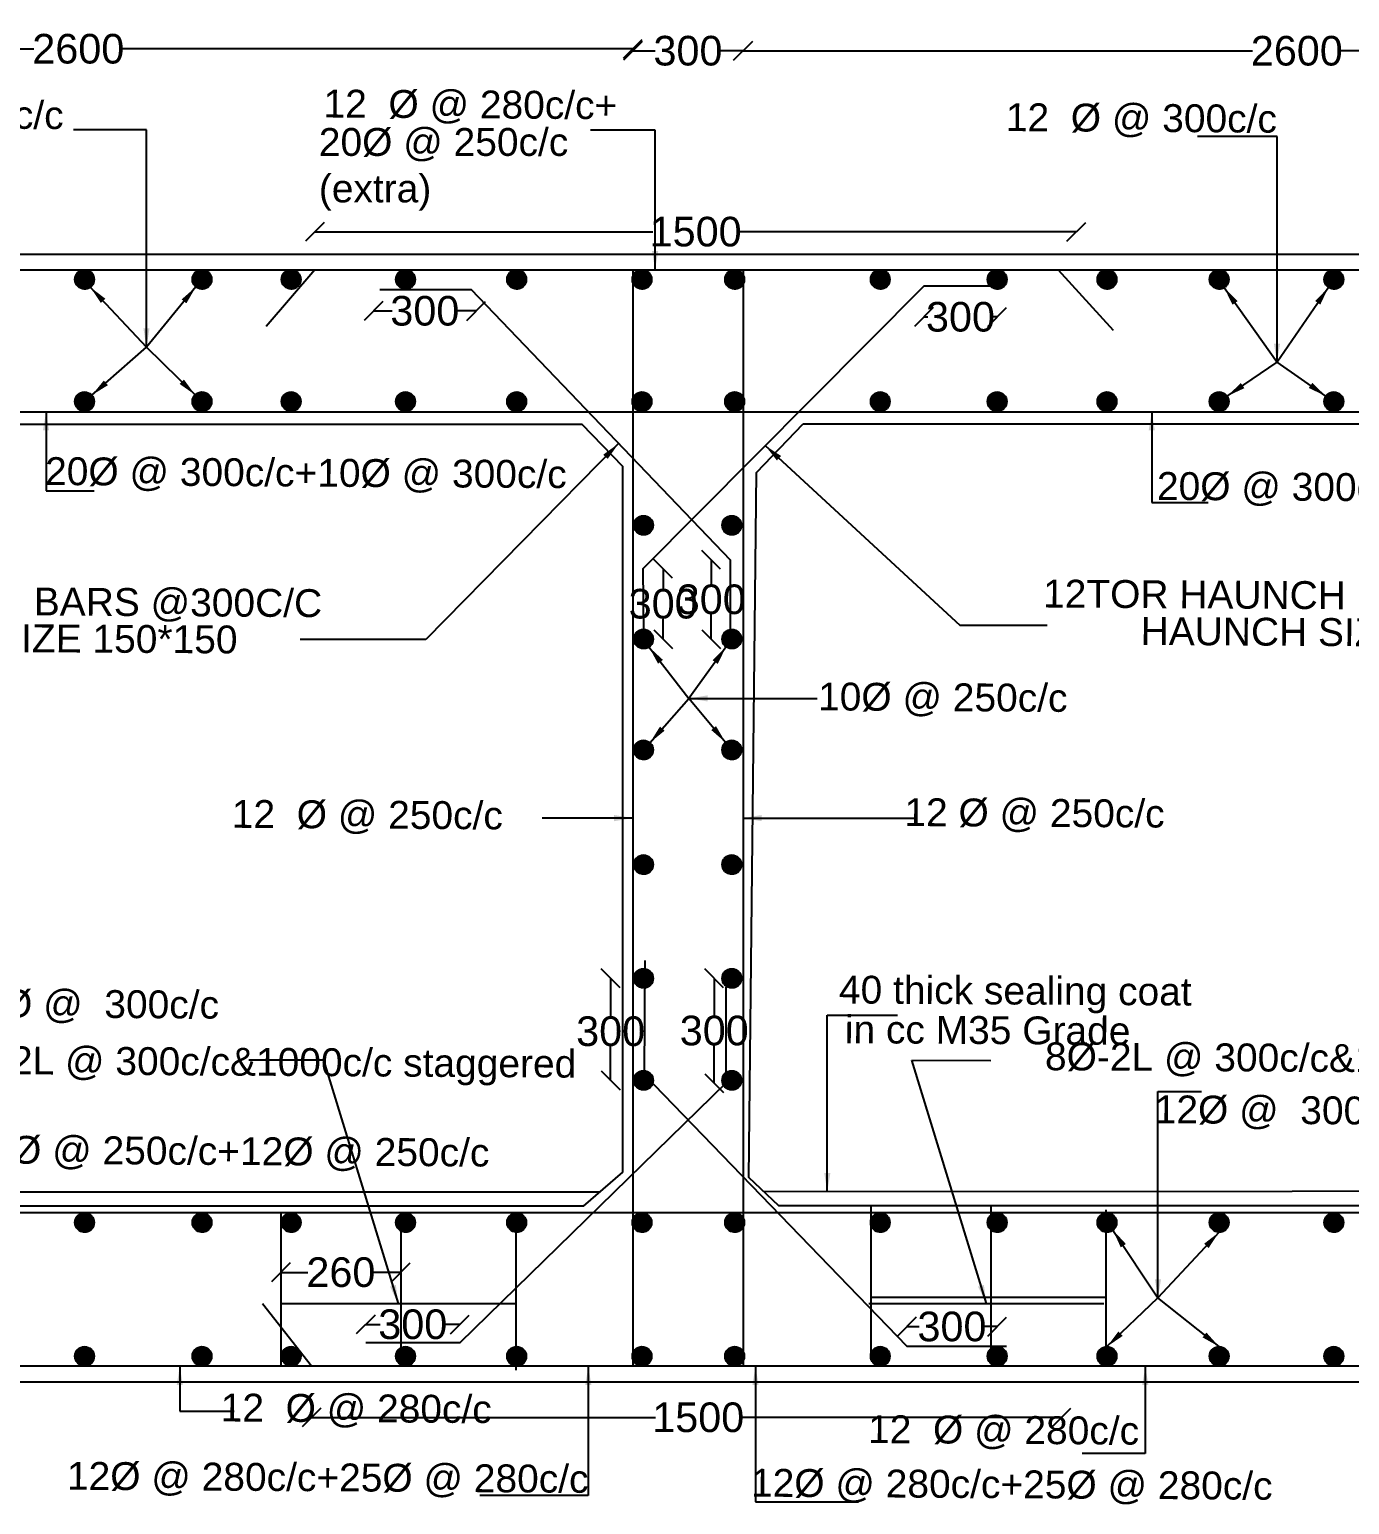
# Model space of a CAD drawing. Header units: millimetres. Extents: x 5124 to 6568637, y 2311 to 91879094.
# Drawn here: x 3765468 to 3772156, y 45938991 to 45946462 of the extents above; entities that cross this region are included whole.
import ezdxf

# ---------------------------------------------------------------- set-up
doc = ezdxf.new("R2010")
doc.units = ezdxf.units.MM
doc.header["$MEASUREMENT"] = 0
doc.layers.add('DIMENSION', color=7, linetype='Continuous')
doc.layers.add('DRAWING', color=7, linetype='Continuous')
doc.styles.get("Standard").update_dxf_attribs({"font": 'arial.ttf', "height": 150})
doc.dimstyles.get("Standard").update_dxf_attribs({"dimtxt": 200, "dimasz": 110, "dimexe": 0.18, "dimexo": 0.0625, "dimgap": 0.09, "dimtad": 0, "dimtih": 1, "dimtoh": 1, "dimdec": 0, "dimzin": 0, "dimdsep": 46, "dimtxsty": 'Standard', "dimblk": 'OBLIQUE', "dimcen": 0.09, "dimse1": 1, "dimse2": 1, "dimadec": 0, "dimazin": 0, "dimtfac": 1, "dimtdec": 0, "dimtofl": 0, "dimtmove": 0, "dimatfit": 3, "dimfxl": 1, "dimtolj": 1, "dimtzin": 0, "dimarcsym": 0})

# ---------------------------------------------------------------- blocks, each defined once
blk = doc.blocks.new('_Oblique')
at = {"color": 0, "linetype": 'ByBlock', "lineweight": -2}
blk.add_line((-0.5, -0.5), (0.5, 0.5), dxfattribs=at)
blk = doc.blocks.new('*D125')
at = {"layer": 'Defpoints', "color": 0}
for p in [(3768525.5, 45946363.2), (3762905.6, 45945244.2), (3768525.5, 45945244.2)]:
    blk.add_point(p, dxfattribs=at)
at = {"layer": 'DIMENSION', "color": 0, "lineweight": -2}
for p, q in [((3762905.6, 45946363.2), (3765490.5, 45946363.2)), ((3768525.5, 45946363.2), (3765940.7, 45946363.2))]:
    blk.add_line(p, q, dxfattribs=at)
at = {"layer": 'DIMENSION', "color": 0, "lineweight": -2, "xscale": 95, "yscale": 95, "zscale": 95, "rotation": 180}
blk.add_blockref('_Oblique', (3762905.6, 45946363.2), dxfattribs=at)
at = {"layer": 'DIMENSION', "color": 0, "lineweight": -2, "xscale": 95, "yscale": 95, "zscale": 95}
blk.add_blockref('_Oblique', (3768525.5, 45946363.2), dxfattribs=at)
at = {"layer": 'DIMENSION', "color": 0, "insert": (3765715.6, 45946363.2), "char_height": 150, "attachment_point": 5}
blk.add_mtext('\\A1;2600', dxfattribs=at)
blk = doc.blocks.new('*D126')
at = {"layer": 'Defpoints', "color": 0}
for p in [(3769083.5, 45946353.3), (3768525.5, 45945244.2), (3769083.5, 45945244.2)]:
    blk.add_point(p, dxfattribs=at)
at = {"layer": 'DIMENSION', "color": 0, "lineweight": -2}
for p, q in [((3768525.5, 45946353.3), (3768639, 45946353.3)), ((3769083.5, 45946353.3), (3768970, 45946353.3))]:
    blk.add_line(p, q, dxfattribs=at)
at = {"layer": 'DIMENSION', "color": 0, "lineweight": -2, "xscale": 95, "yscale": 95, "zscale": 95, "rotation": 180}
blk.add_blockref('_Oblique', (3768525.5, 45946353.3), dxfattribs=at)
at = {"layer": 'DIMENSION', "color": 0, "lineweight": -2, "xscale": 95, "yscale": 95, "zscale": 95}
blk.add_blockref('_Oblique', (3769083.5, 45946353.3), dxfattribs=at)
at = {"layer": 'DIMENSION', "color": 0, "insert": (3768804.5, 45946353.3), "char_height": 150, "attachment_point": 5}
blk.add_mtext('\\A1;300', dxfattribs=at)
blk = doc.blocks.new('*D127')
at = {"layer": 'Defpoints', "color": 0}
for p in [(3774694.8, 45946353), (3769083.5, 45945219), (3774694.8, 45945244.2)]:
    blk.add_point(p, dxfattribs=at)
at = {"layer": 'DIMENSION', "color": 0, "lineweight": -2}
for p, q in [((3769083.5, 45946353), (3771664.1, 45946353)), ((3774694.8, 45946353), (3772114.2, 45946353))]:
    blk.add_line(p, q, dxfattribs=at)
at = {"layer": 'DIMENSION', "color": 0, "lineweight": -2, "xscale": 95, "yscale": 95, "zscale": 95, "rotation": 180}
blk.add_blockref('_Oblique', (3769083.5, 45946353), dxfattribs=at)
at = {"layer": 'DIMENSION', "color": 0, "lineweight": -2, "xscale": 95, "yscale": 95, "zscale": 95}
blk.add_blockref('_Oblique', (3774694.8, 45946353), dxfattribs=at)
at = {"layer": 'DIMENSION', "color": 0, "insert": (3771889.2, 45946353), "char_height": 150, "attachment_point": 5}
blk.add_mtext('\\A1;2600', dxfattribs=at)
blk = doc.blocks.new('*D128')
at = {"layer": 'Defpoints', "color": 0}
for p in [(3770772.4, 45945437), (3766914.3, 45945244.2), (3770772.4, 45945244.2)]:
    blk.add_point(p, dxfattribs=at)
at = {"layer": 'DIMENSION', "color": 0, "lineweight": -2}
for p, q in [((3766914.3, 45945437), (3768626.6, 45945437)), ((3770772.4, 45945437), (3769060.1, 45945437))]:
    blk.add_line(p, q, dxfattribs=at)
at = {"layer": 'DIMENSION', "color": 0, "lineweight": -2, "xscale": 95, "yscale": 95, "zscale": 95, "rotation": 180}
blk.add_blockref('_Oblique', (3766914.3, 45945437), dxfattribs=at)
at = {"layer": 'DIMENSION', "color": 0, "lineweight": -2, "xscale": 95, "yscale": 95, "zscale": 95}
blk.add_blockref('_Oblique', (3770772.4, 45945437), dxfattribs=at)
at = {"layer": 'DIMENSION', "color": 0, "insert": (3768843.4, 45945437), "char_height": 150, "attachment_point": 5}
blk.add_mtext('\\A1;1500', dxfattribs=at)
blk = doc.blocks.new('*D129')
at = {"layer": 'Defpoints', "color": 0}
for p in [(3769999.3, 45945162.4), (3770371.1, 45945147.1), (3769999.3, 45945005.6)]:
    blk.add_point(p, dxfattribs=at)
at = {"layer": 'DIMENSION', "color": 0, "lineweight": -2}
for p, q in [((3769999.3, 45945005.6), (3770019.7, 45945005.6)), ((3770371.1, 45945005.6), (3770350.7, 45945005.6))]:
    blk.add_line(p, q, dxfattribs=at)
at = {"layer": 'DIMENSION', "color": 0, "lineweight": -2, "xscale": 95, "yscale": 95, "zscale": 95, "rotation": 180}
blk.add_blockref('_Oblique', (3769999.3, 45945005.6), dxfattribs=at)
at = {"layer": 'DIMENSION', "color": 0, "lineweight": -2, "xscale": 95, "yscale": 95, "zscale": 95}
blk.add_blockref('_Oblique', (3770371.1, 45945005.6), dxfattribs=at)
at = {"layer": 'DIMENSION', "color": 0, "insert": (3770185.2, 45945005.6), "char_height": 150, "attachment_point": 5}
blk.add_mtext('\\A1;300', dxfattribs=at)
blk = doc.blocks.new('*D130')
at = {"layer": 'Defpoints', "color": 0}
for p in [(3767211.1, 45945137.4), (3767731.6, 45945117.9), (3767731.6, 45945036)]:
    blk.add_point(p, dxfattribs=at)
at = {"layer": 'DIMENSION', "color": 0, "lineweight": -2}
for p, q in [((3767211.1, 45945036), (3767305.8, 45945036)), ((3767731.6, 45945036), (3767636.8, 45945036))]:
    blk.add_line(p, q, dxfattribs=at)
at = {"layer": 'DIMENSION', "color": 0, "lineweight": -2, "xscale": 95, "yscale": 95, "zscale": 95, "rotation": 180}
blk.add_blockref('_Oblique', (3767211.1, 45945036), dxfattribs=at)
at = {"layer": 'DIMENSION', "color": 0, "lineweight": -2, "xscale": 95, "yscale": 95, "zscale": 95}
blk.add_blockref('_Oblique', (3767731.6, 45945036), dxfattribs=at)
at = {"layer": 'DIMENSION', "color": 0, "insert": (3767471.3, 45945036), "char_height": 150, "attachment_point": 5}
blk.add_mtext('\\A1;300', dxfattribs=at)
blk = doc.blocks.new('*D135')
at = {"layer": 'Defpoints', "color": 0}
for p in [(3767171.6, 45939903), (3767171.6, 45939809.1), (3767648.9, 45939809.1)]:
    blk.add_point(p, dxfattribs=at)
at = {"layer": 'DIMENSION', "color": 0, "lineweight": -2}
for p, q in [((3767171.6, 45939903), (3767244.8, 45939903)), ((3767648.9, 45939903), (3767575.7, 45939903))]:
    blk.add_line(p, q, dxfattribs=at)
at = {"layer": 'DIMENSION', "color": 0, "lineweight": -2, "xscale": 95, "yscale": 95, "zscale": 95, "rotation": 180}
blk.add_blockref('_Oblique', (3767171.6, 45939903), dxfattribs=at)
at = {"layer": 'DIMENSION', "color": 0, "lineweight": -2, "xscale": 95, "yscale": 95, "zscale": 95}
blk.add_blockref('_Oblique', (3767648.9, 45939903), dxfattribs=at)
at = {"layer": 'DIMENSION', "color": 0, "insert": (3767410.2, 45939903), "char_height": 150, "attachment_point": 5}
blk.add_mtext('\\A1;300', dxfattribs=at)
blk = doc.blocks.new('*D136')
at = {"layer": 'Defpoints', "color": 0}
for p in [(3768579.4, 45941655.8), (3768412.8, 45941139.3), (3768579.4, 45941139.3)]:
    blk.add_point(p, dxfattribs=at)
at = {"layer": 'DIMENSION', "color": 0, "lineweight": -2}
for p, q in [((3768412.8, 45941655.8), (3768412.8, 45941463.9)), ((3768412.8, 45941139.3), (3768412.8, 45941310.5))]:
    blk.add_line(p, q, dxfattribs=at)
at = {"layer": 'DIMENSION', "color": 0, "lineweight": -2, "xscale": 95, "yscale": 95, "zscale": 95}
for p, rotation in [((3768412.8, 45941655.8), 90), ((3768412.8, 45941139.3), 270)]:
    blk.add_blockref('_Oblique', p, dxfattribs=dict(at, rotation=rotation))
at = {"layer": 'DIMENSION', "color": 0, "insert": (3768412.8, 45941387.2), "char_height": 150, "attachment_point": 5}
blk.add_mtext('\\A1;300', dxfattribs=at)
blk = doc.blocks.new('*D137')
at = {"layer": 'Defpoints', "color": 0}
for p in [(3768937.7, 45941655.8), (3769026.3, 45941655.8), (3768996.3, 45941125.4)]:
    blk.add_point(p, dxfattribs=at)
at = {"layer": 'DIMENSION', "color": 0, "lineweight": -2}
for p, q in [((3768937.7, 45941655.8), (3768937.7, 45941467.3)), ((3768937.7, 45941125.4), (3768937.7, 45941313.9))]:
    blk.add_line(p, q, dxfattribs=at)
at = {"layer": 'DIMENSION', "color": 0, "lineweight": -2, "xscale": 95, "yscale": 95, "zscale": 95}
for p, rotation in [((3768937.7, 45941655.8), 90), ((3768937.7, 45941125.4), 270)]:
    blk.add_blockref('_Oblique', p, dxfattribs=dict(at, rotation=rotation))
at = {"layer": 'DIMENSION', "color": 0, "insert": (3768937.7, 45941390.6), "char_height": 150, "attachment_point": 5}
blk.add_mtext('\\A1;300', dxfattribs=at)
blk = doc.blocks.new('*D138')
at = {"layer": 'Defpoints', "color": 0}
for p in [(3768575, 45943730.3), (3768679, 45943730.3), (3768579.4, 45943374.3)]:
    blk.add_point(p, dxfattribs=at)
at = {"layer": 'DIMENSION', "color": 0, "lineweight": -2}
for p, q in [((3768679, 45943730.3), (3768679, 45943628.9)), ((3768679, 45943374.3), (3768679, 45943475.6))]:
    blk.add_line(p, q, dxfattribs=at)
at = {"layer": 'DIMENSION', "color": 0, "lineweight": -2, "xscale": 95, "yscale": 95, "zscale": 95}
for p, rotation in [((3768679, 45943730.3), 90), ((3768679, 45943374.3), 270)]:
    blk.add_blockref('_Oblique', p, dxfattribs=dict(at, rotation=rotation))
at = {"layer": 'DIMENSION', "color": 0, "insert": (3768679, 45943552.3), "char_height": 150, "attachment_point": 5}
blk.add_mtext('\\A1;300', dxfattribs=at)
blk = doc.blocks.new('*D139')
at = {"layer": 'Defpoints', "color": 0}
for p in [(3769018.4, 45943775.2), (3768922.5, 45943374.3), (3769026.3, 45943374.3)]:
    blk.add_point(p, dxfattribs=at)
at = {"layer": 'DIMENSION', "color": 0, "lineweight": -2}
for p, q in [((3768922.5, 45943775.2), (3768922.5, 45943651.4)), ((3768922.5, 45943374.3), (3768922.5, 45943498.1))]:
    blk.add_line(p, q, dxfattribs=at)
at = {"layer": 'DIMENSION', "color": 0, "lineweight": -2, "xscale": 95, "yscale": 95, "zscale": 95}
for p, rotation in [((3768922.5, 45943775.2), 90), ((3768922.5, 45943374.3), 270)]:
    blk.add_blockref('_Oblique', p, dxfattribs=dict(at, rotation=rotation))
at = {"layer": 'DIMENSION', "color": 0, "insert": (3768922.5, 45943574.7), "char_height": 150, "attachment_point": 5}
blk.add_mtext('\\A1;300', dxfattribs=at)
blk = doc.blocks.new('*D146')
at = {"layer": 'Defpoints', "color": 0}
for p in [(3766897.4, 45939690.8), (3770697.2, 45939690.8), (3770697.2, 45939431.8)]:
    blk.add_point(p, dxfattribs=at)
at = {"layer": 'DIMENSION', "color": 0, "lineweight": -2}
for p, q in [((3766897.4, 45939431.8), (3768639.8, 45939431.8)), ((3770697.2, 45939431.8), (3769073.3, 45939431.8))]:
    blk.add_line(p, q, dxfattribs=at)
at = {"layer": 'DIMENSION', "color": 0, "lineweight": -2, "xscale": 95, "yscale": 95, "zscale": 95, "rotation": 180}
blk.add_blockref('_Oblique', (3766897.4, 45939431.8), dxfattribs=at)
at = {"layer": 'DIMENSION', "color": 0, "lineweight": -2, "xscale": 95, "yscale": 95, "zscale": 95}
blk.add_blockref('_Oblique', (3770697.2, 45939431.8), dxfattribs=at)
at = {"layer": 'DIMENSION', "color": 0, "insert": (3768856.5, 45939431.8), "char_height": 150, "attachment_point": 5}
blk.add_mtext('\\A1;1500', dxfattribs=at)
blk = doc.blocks.new('*D147')
at = {"layer": 'Defpoints', "color": 0}
for p in [(3770371.3, 45939891.7), (3769912.9, 45939792.9), (3770371.3, 45939790.4)]:
    blk.add_point(p, dxfattribs=at)
at = {"layer": 'DIMENSION', "color": 0, "lineweight": -2}
for p, q in [((3769912.9, 45939891.7), (3769976.6, 45939891.7)), ((3770371.3, 45939891.7), (3770307.6, 45939891.7))]:
    blk.add_line(p, q, dxfattribs=at)
at = {"layer": 'DIMENSION', "color": 0, "lineweight": -2, "xscale": 95, "yscale": 95, "zscale": 95, "rotation": 180}
blk.add_blockref('_Oblique', (3769912.9, 45939891.7), dxfattribs=at)
at = {"layer": 'DIMENSION', "color": 0, "lineweight": -2, "xscale": 95, "yscale": 95, "zscale": 95}
blk.add_blockref('_Oblique', (3770371.3, 45939891.7), dxfattribs=at)
at = {"layer": 'DIMENSION', "color": 0, "insert": (3770142.1, 45939891.7), "char_height": 150, "attachment_point": 5}
blk.add_mtext('\\A1;300', dxfattribs=at)
blk = doc.blocks.new('*D172')
at = {"layer": 'Defpoints', "color": 0, "lineweight": -2}
for p, q in [((3766741.9, 45940166.8), (3766879.3, 45940166.8)), ((3767350.3, 45940166.8), (3767212.9, 45940166.8))]:
    blk.add_line(p, q, dxfattribs=at)
at = {"layer": 'Defpoints', "color": 0}
for p in [(3766741.9, 45940166.8), (3767350.3, 45940166.8), (3767350.3, 45940166.8)]:
    blk.add_point(p, dxfattribs=at)
at = {"layer": 'Defpoints', "color": 0, "lineweight": -2, "xscale": 95, "yscale": 95, "zscale": 95, "rotation": 180}
blk.add_blockref('_Oblique', (3766741.9, 45940166.8), dxfattribs=at)
at = {"layer": 'Defpoints', "color": 0, "lineweight": -2, "xscale": 95, "yscale": 95, "zscale": 95}
blk.add_blockref('_Oblique', (3767350.3, 45940166.8), dxfattribs=at)
at = {"layer": 'Defpoints', "color": 0, "insert": (3767046.1, 45940166.8), "char_height": 150, "attachment_point": 5}
blk.add_mtext('\\A1;260', dxfattribs=at)

msp = doc.modelspace()

# ---------------------------------------------------------------- hatches: boundary and pattern name
at = {"layer": 'DRAWING'}
h = msp.add_hatch(dxfattribs=at)
h.set_pattern_fill('ANSI31', color=256, scale=0.641822, style=0)
h.set_pattern_definition([(45, (1458964.65282, 16456690.82477), (-0.05672957469875, 0.05672957469875), [])])
h.paths.add_polyline_path([(3765795.9, 45945195.7, 0.958694), (3765698.8, 45945199.8), (3765698.8, 45945191.6, 0.958694)])
h = msp.add_hatch(dxfattribs=at)
h.set_pattern_fill('ANSI31', color=256, scale=0.641822, style=0)
h.set_pattern_definition([(45, (1459559.671185, 16456690.82477), (-0.05672957469875, 0.05672957469875), [])])
h.paths.add_polyline_path([(3766390.9, 45945195.7, 0.958694), (3766293.8, 45945199.8), (3766293.8, 45945191.6, 0.958694)])
h = msp.add_hatch(dxfattribs=at)
h.set_pattern_fill('ANSI31', color=256, scale=0.641822, style=0)
h.set_pattern_definition([(45, (1460011.420685, 16456690.82477), (-0.05672957469875, 0.05672957469875), [])])
h.paths.add_polyline_path([(3766842.6, 45945195.7, 0.958694), (3766745.6, 45945199.8), (3766745.6, 45945191.6, 0.958694)])
h = msp.add_hatch(dxfattribs=at)
h.set_pattern_fill('ANSI31', color=256, scale=0.641822, style=0)
h.set_pattern_definition([(45, (1460590.98759, 16456690.82477), (-0.05672957469875, 0.05672957469875), [])])
h.paths.add_polyline_path([(3767422.2, 45945195.7, 0.958694), (3767325.1, 45945199.8), (3767325.1, 45945191.6, 0.958694)])
h = msp.add_hatch(dxfattribs=at)
h.set_pattern_fill('ANSI31', color=256, scale=0.641822, style=0)
h.set_pattern_definition([(45, (1461154.09732, 16456690.82477), (-0.05672957469875, 0.05672957469875), [])])
h.paths.add_polyline_path([(3767985.3, 45945195.7, 0.958694), (3767888.3, 45945199.8), (3767888.3, 45945191.6, 0.958694)])
h = msp.add_hatch(dxfattribs=at)
h.set_pattern_fill('ANSI31', color=256, scale=0.641822, style=0)
h.set_pattern_definition([(45, (1461788.79577, 16456690.82477), (-0.05672957469875, 0.05672957469875), [])])
h.paths.add_polyline_path([(3768620, 45945195.7, 0.958694), (3768523, 45945199.8), (3768523, 45945191.6, 0.958694)])
h = msp.add_hatch(dxfattribs=at)
h.set_pattern_fill('ANSI31', color=256, scale=0.641822, style=0)
h.set_pattern_definition([(45, (1462258.19102, 16456690.82477), (-0.05672957469875, 0.05672957469875), [])])
h.paths.add_polyline_path([(3769089.4, 45945195.7, 0.958694), (3768992.4, 45945199.8), (3768992.4, 45945191.6, 0.958694)])
h = msp.add_hatch(dxfattribs=at)
h.set_pattern_fill('ANSI31', color=256, scale=0.641822, style=0)
h.set_pattern_definition([(45, (1462996.203965, 16456690.82477), (-0.05672957469875, 0.05672957469875), [])])
h.paths.add_polyline_path([(3769827.4, 45945195.7, 0.958694), (3769730.4, 45945199.8), (3769730.4, 45945191.6, 0.958694)])
h = msp.add_hatch(dxfattribs=at)
h.set_pattern_fill('ANSI31', color=256, scale=0.641822, style=0)
h.set_pattern_definition([(45, (1463588.47947, 16456690.82477), (-0.05672957469875, 0.05672957469875), [])])
h.paths.add_polyline_path([(3770419.7, 45945195.7, 0.958694), (3770322.6, 45945199.8), (3770322.6, 45945191.6, 0.958694)])
h = msp.add_hatch(dxfattribs=at)
h.set_pattern_fill('ANSI31', color=256, scale=0.641822, style=0)
h.set_pattern_definition([(45, (1464144.73204, 16456690.82477), (-0.05672957469875, 0.05672957469875), [])])
h.paths.add_polyline_path([(3770976, 45945195.7, 0.958694), (3770878.9, 45945199.8), (3770878.9, 45945191.6, 0.958694)])
h = msp.add_hatch(dxfattribs=at)
h.set_pattern_fill('ANSI31', color=256, scale=0.641822, style=0)
h.set_pattern_definition([(45, (1464713.23607, 16456690.82477), (-0.05672957469875, 0.05672957469875), [])])
h.paths.add_polyline_path([(3771544.5, 45945195.7, 0.958694), (3771447.4, 45945199.8), (3771447.4, 45945191.6, 0.958694)])
h = msp.add_hatch(dxfattribs=at)
h.set_pattern_fill('ANSI31', color=256, scale=0.641822, style=0)
h.set_pattern_definition([(45, (1465294.35726, 16456690.82477), (-0.05672957469875, 0.05672957469875), [])])
h.paths.add_polyline_path([(3772125.6, 45945195.7, 0.958694), (3772028.5, 45945199.8), (3772028.5, 45945191.6, 0.958694)])
h = msp.add_hatch(dxfattribs=at)
h.set_pattern_fill('ANSI31', color=256, scale=0.641822, style=0)
h.set_pattern_definition([(45, (1458964.65282, 16456072.196355), (-0.05672957469875, 0.05672957469875), [])])
h.paths.add_polyline_path([(3765795.9, 45944577.1, 0.958694), (3765698.8, 45944581.2), (3765698.8, 45944573, 0.958694)])
h = msp.add_hatch(dxfattribs=at)
h.set_pattern_fill('ANSI31', color=256, scale=0.641822, style=0)
h.set_pattern_definition([(45, (1459559.671185, 16456072.196355), (-0.05672957469875, 0.05672957469875), [])])
h.paths.add_polyline_path([(3766390.9, 45944577.1, 0.958694), (3766293.8, 45944581.2), (3766293.8, 45944573, 0.958694)])
h = msp.add_hatch(dxfattribs=at)
h.set_pattern_fill('ANSI31', color=256, scale=0.641822, style=0)
h.set_pattern_definition([(45, (1460011.420685, 16456072.196355), (-0.05672957469875, 0.05672957469875), [])])
h.paths.add_polyline_path([(3766842.6, 45944577.1, 0.958694), (3766745.6, 45944581.2), (3766745.6, 45944573, 0.958694)])
h = msp.add_hatch(dxfattribs=at)
h.set_pattern_fill('ANSI31', color=256, scale=0.641822, style=0)
h.set_pattern_definition([(45, (1460590.98759, 16456072.196355), (-0.05672957469875, 0.05672957469875), [])])
h.paths.add_polyline_path([(3767422.2, 45944577.1, 0.958694), (3767325.1, 45944581.2), (3767325.1, 45944573, 0.958694)])
h = msp.add_hatch(dxfattribs=at)
h.set_pattern_fill('ANSI31', color=256, scale=0.641822, style=0)
h.set_pattern_definition([(45, (1461154.09732, 16456072.196355), (-0.05672957469875, 0.05672957469875), [])])
h.paths.add_polyline_path([(3767985.3, 45944577.1, 0.958694), (3767888.3, 45944581.2), (3767888.3, 45944573, 0.958694)])
h = msp.add_hatch(dxfattribs=at)
h.set_pattern_fill('ANSI31', color=256, scale=0.641822, style=0)
h.set_pattern_definition([(45, (1461788.79577, 16456072.196355), (-0.05672957469875, 0.05672957469875), [])])
h.paths.add_polyline_path([(3768620, 45944577.1, 0.958694), (3768523, 45944581.2), (3768523, 45944573, 0.958694)])
h = msp.add_hatch(dxfattribs=at)
h.set_pattern_fill('ANSI31', color=256, scale=0.641822, style=0)
h.set_pattern_definition([(45, (1462258.19102, 16456072.196355), (-0.05672957469875, 0.05672957469875), [])])
h.paths.add_polyline_path([(3769089.4, 45944577.1, 0.958694), (3768992.4, 45944581.2), (3768992.4, 45944573, 0.958694)])
h = msp.add_hatch(dxfattribs=at)
h.set_pattern_fill('ANSI31', color=256, scale=0.641822, style=0)
h.set_pattern_definition([(45, (1462996.203965, 16456072.196355), (-0.05672957469875, 0.05672957469875), [])])
h.paths.add_polyline_path([(3769827.4, 45944577.1, 0.958694), (3769730.4, 45944581.2), (3769730.4, 45944573, 0.958694)])
h = msp.add_hatch(dxfattribs=at)
h.set_pattern_fill('ANSI31', color=256, scale=0.641822, style=0)
h.set_pattern_definition([(45, (1463588.47947, 16456072.196355), (-0.05672957469875, 0.05672957469875), [])])
h.paths.add_polyline_path([(3770419.7, 45944577.1, 0.958694), (3770322.6, 45944581.2), (3770322.6, 45944573, 0.958694)])
h = msp.add_hatch(dxfattribs=at)
h.set_pattern_fill('ANSI31', color=256, scale=0.641822, style=0)
h.set_pattern_definition([(45, (1464144.73204, 16456072.196355), (-0.05672957469875, 0.05672957469875), [])])
h.paths.add_polyline_path([(3770976, 45944577.1, 0.958694), (3770878.9, 45944581.2), (3770878.9, 45944573, 0.958694)])
h = msp.add_hatch(dxfattribs=at)
h.set_pattern_fill('ANSI31', color=256, scale=0.641822, style=0)
h.set_pattern_definition([(45, (1464713.23607, 16456072.196355), (-0.05672957469875, 0.05672957469875), [])])
h.paths.add_polyline_path([(3771544.5, 45944577.1, 0.958694), (3771447.4, 45944581.2), (3771447.4, 45944573, 0.958694)])
h = msp.add_hatch(dxfattribs=at)
h.set_pattern_fill('ANSI31', color=256, scale=0.641822, style=0)
h.set_pattern_definition([(45, (1465294.35726, 16456072.196355), (-0.05672957469875, 0.05672957469875), [])])
h.paths.add_polyline_path([(3772125.6, 45944577.1, 0.958694), (3772028.5, 45944581.2), (3772028.5, 45944573, 0.958694)])
h = msp.add_hatch(dxfattribs=at)
h.set_pattern_fill('ANSI31', color=256, scale=0.641822, style=0)
h.set_pattern_definition([(45, (1461796.82622, 16455445.656995), (-0.05672957469875, 0.05672957469875), [])])
h.paths.add_polyline_path([(3768628, 45943950.5, 0.958694), (3768531, 45943954.6), (3768531, 45943946.5, 0.958694)])
h = msp.add_hatch(dxfattribs=at)
h.set_pattern_fill('ANSI31', color=256, scale=0.641822, style=0)
h.set_pattern_definition([(45, (1462243.729996, 16455445.656995), (-0.05672957469875, 0.05672957469875), [])])
h.paths.add_polyline_path([(3769074.9, 45943950.5, 0.958694), (3768977.9, 45943954.6), (3768977.9, 45943946.5, 0.958694)])
h = msp.add_hatch(dxfattribs=at)
h.set_pattern_fill('ANSI31', color=256, scale=0.641822, style=0)
h.set_pattern_definition([(45, (1461796.82622, 16454869.3612), (-0.05672957469875, 0.05672957469875), [])])
h.paths.add_polyline_path([(3768628, 45943374.3, 0.958694), (3768531, 45943378.3), (3768531, 45943370.2, 0.958694)])
h = msp.add_hatch(dxfattribs=at)
h.set_pattern_fill('ANSI31', color=256, scale=0.641822, style=0)
h.set_pattern_definition([(45, (1462243.729996, 16454869.3612), (-0.05672957469875, 0.05672957469875), [])])
h.paths.add_polyline_path([(3769074.9, 45943374.3, 0.958694), (3768977.9, 45943378.3), (3768977.9, 45943370.2, 0.958694)])
h = msp.add_hatch(dxfattribs=at)
h.set_pattern_fill('ANSI31', color=256, scale=0.641822, style=0)
h.set_pattern_definition([(45, (1461796.82622, 16454308.03247), (-0.05672957469875, 0.05672957469875), [])])
h.paths.add_polyline_path([(3768628, 45942812.9, 0.958694), (3768531, 45942817), (3768531, 45942808.8, 0.958694)])
h = msp.add_hatch(dxfattribs=at)
h.set_pattern_fill('ANSI31', color=256, scale=0.641822, style=0)
h.set_pattern_definition([(45, (1462243.729996, 16454308.03247), (-0.05672957469875, 0.05672957469875), [])])
h.paths.add_polyline_path([(3769074.9, 45942812.9, 0.958694), (3768977.9, 45942817), (3768977.9, 45942808.8, 0.958694)])
h = msp.add_hatch(dxfattribs=at)
h.set_pattern_fill('ANSI31', color=256, scale=0.641822, style=0)
h.set_pattern_definition([(45, (1461796.82622, 16453727.11512), (-0.05672957469875, 0.05672957469875), [])])
h.paths.add_polyline_path([(3768628, 45942232, 0.958694), (3768531, 45942236.1), (3768531, 45942227.9, 0.958694)])
h = msp.add_hatch(dxfattribs=at)
h.set_pattern_fill('ANSI31', color=256, scale=0.641822, style=0)
h.set_pattern_definition([(45, (1462243.729996, 16453727.11512), (-0.05672957469875, 0.05672957469875), [])])
h.paths.add_polyline_path([(3769074.9, 45942232, 0.958694), (3768977.9, 45942236.1), (3768977.9, 45942227.9, 0.958694)])
h = msp.add_hatch(dxfattribs=at)
h.set_pattern_fill('ANSI31', color=256, scale=0.641822, style=0)
h.set_pattern_definition([(45, (1461796.82622, 16453150.86172), (-0.05672957469875, 0.05672957469875), [])])
h.paths.add_polyline_path([(3768628, 45941655.8, 0.958694), (3768531, 45941659.8), (3768531, 45941651.7, 0.958694)])
h = msp.add_hatch(dxfattribs=at)
h.set_pattern_fill('ANSI31', color=256, scale=0.641822, style=0)
h.set_pattern_definition([(45, (1462243.729996, 16453150.86172), (-0.05672957469875, 0.05672957469875), [])])
h.paths.add_polyline_path([(3769074.9, 45941655.8, 0.958694), (3768977.9, 45941659.8), (3768977.9, 45941651.7, 0.958694)])
h = msp.add_hatch(dxfattribs=at)
h.set_pattern_fill('ANSI31', color=256, scale=0.641822, style=0)
h.set_pattern_definition([(45, (1461796.82622, 16452634.434204), (-0.05672957469875, 0.05672957469875), [])])
h.paths.add_polyline_path([(3768628, 45941139.3, 0.958694), (3768531, 45941143.4), (3768531, 45941135.2, 0.958694)])
h = msp.add_hatch(dxfattribs=at)
h.set_pattern_fill('ANSI31', color=256, scale=0.641822, style=0)
h.set_pattern_definition([(45, (1462243.729996, 16452634.434204), (-0.05672957469875, 0.05672957469875), [])])
h.paths.add_polyline_path([(3769074.9, 45941139.3, 0.958694), (3768977.9, 45941143.4), (3768977.9, 45941135.2, 0.958694)])
h = msp.add_hatch(dxfattribs=at)
h.set_pattern_fill('ANSI31', color=256, scale=0.641822, style=0)
h.set_pattern_definition([(45, (1458964.65282, 16451914.19166), (-0.05672957469875, 0.05672957469875), [])])
h.paths.add_polyline_path([(3765795.9, 45940419.1, 0.958694), (3765698.8, 45940423.2), (3765698.8, 45940415, 0.958694)])
h = msp.add_hatch(dxfattribs=at)
h.set_pattern_fill('ANSI31', color=256, scale=0.641822, style=0)
h.set_pattern_definition([(45, (1459559.671185, 16451914.19166), (-0.05672957469875, 0.05672957469875), [])])
h.paths.add_polyline_path([(3766390.9, 45940419.1, 0.958694), (3766293.8, 45940423.2), (3766293.8, 45940415, 0.958694)])
h = msp.add_hatch(dxfattribs=at)
h.set_pattern_fill('ANSI31', color=256, scale=0.641822, style=0)
h.set_pattern_definition([(45, (1460011.420685, 16451914.19166), (-0.05672957469875, 0.05672957469875), [])])
h.paths.add_polyline_path([(3766842.6, 45940419.1, 0.958694), (3766745.6, 45940423.2), (3766745.6, 45940415, 0.958694)])
h = msp.add_hatch(dxfattribs=at)
h.set_pattern_fill('ANSI31', color=256, scale=0.641822, style=0)
h.set_pattern_definition([(45, (1460590.98759, 16451914.19166), (-0.05672957469875, 0.05672957469875), [])])
h.paths.add_polyline_path([(3767422.2, 45940419.1, 0.958694), (3767325.1, 45940423.2), (3767325.1, 45940415, 0.958694)])
h = msp.add_hatch(dxfattribs=at)
h.set_pattern_fill('ANSI31', color=256, scale=0.641822, style=0)
h.set_pattern_definition([(45, (1461154.09732, 16451914.19166), (-0.05672957469875, 0.05672957469875), [])])
h.paths.add_polyline_path([(3767985.3, 45940419.1, 0.958694), (3767888.3, 45940423.2), (3767888.3, 45940415, 0.958694)])
h = msp.add_hatch(dxfattribs=at)
h.set_pattern_fill('ANSI31', color=256, scale=0.641822, style=0)
h.set_pattern_definition([(45, (1461788.79577, 16451914.19166), (-0.05672957469875, 0.05672957469875), [])])
h.paths.add_polyline_path([(3768620, 45940419.1, 0.958694), (3768523, 45940423.2), (3768523, 45940415, 0.958694)])
h = msp.add_hatch(dxfattribs=at)
h.set_pattern_fill('ANSI31', color=256, scale=0.641822, style=0)
h.set_pattern_definition([(45, (1462258.19102, 16451914.19166), (-0.05672957469875, 0.05672957469875), [])])
h.paths.add_polyline_path([(3769089.4, 45940419.1, 0.958694), (3768992.4, 45940423.2), (3768992.4, 45940415, 0.958694)])
h = msp.add_hatch(dxfattribs=at)
h.set_pattern_fill('ANSI31', color=256, scale=0.641822, style=0)
h.set_pattern_definition([(45, (1462996.203965, 16451914.19166), (-0.05672957469875, 0.05672957469875), [])])
h.paths.add_polyline_path([(3769827.4, 45940419.1, 0.958694), (3769730.4, 45940423.2), (3769730.4, 45940415, 0.958694)])
h = msp.add_hatch(dxfattribs=at)
h.set_pattern_fill('ANSI31', color=256, scale=0.641822, style=0)
h.set_pattern_definition([(45, (1463588.47947, 16451914.19166), (-0.05672957469875, 0.05672957469875), [])])
h.paths.add_polyline_path([(3770419.7, 45940419.1, 0.958694), (3770322.6, 45940423.2), (3770322.6, 45940415, 0.958694)])
h = msp.add_hatch(dxfattribs=at)
h.set_pattern_fill('ANSI31', color=256, scale=0.641822, style=0)
h.set_pattern_definition([(45, (1464144.73204, 16451914.19166), (-0.05672957469875, 0.05672957469875), [])])
h.paths.add_polyline_path([(3770976, 45940419.1, 0.958694), (3770878.9, 45940423.2), (3770878.9, 45940415, 0.958694)])
h = msp.add_hatch(dxfattribs=at)
h.set_pattern_fill('ANSI31', color=256, scale=0.641822, style=0)
h.set_pattern_definition([(45, (1464713.23607, 16451914.19166), (-0.05672957469875, 0.05672957469875), [])])
h.paths.add_polyline_path([(3771544.5, 45940419.1, 0.958694), (3771447.4, 45940423.2), (3771447.4, 45940415, 0.958694)])
h = msp.add_hatch(dxfattribs=at)
h.set_pattern_fill('ANSI31', color=256, scale=0.641822, style=0)
h.set_pattern_definition([(45, (1465294.35726, 16451914.19166), (-0.05672957469875, 0.05672957469875), [])])
h.paths.add_polyline_path([(3772125.6, 45940419.1, 0.958694), (3772028.5, 45940423.2), (3772028.5, 45940415, 0.958694)])
h = msp.add_hatch(dxfattribs=at)
h.set_pattern_fill('ANSI31', color=256, scale=0.641822, style=0)
h.set_pattern_definition([(45, (1458964.65282, 16451236.94234), (-0.05672957469875, 0.05672957469875), [])])
h.paths.add_polyline_path([(3765795.9, 45939741.8, 0.958694), (3765698.8, 45939745.9), (3765698.8, 45939737.7, 0.958694)])
h = msp.add_hatch(dxfattribs=at)
h.set_pattern_fill('ANSI31', color=256, scale=0.641822, style=0)
h.set_pattern_definition([(45, (1459559.671185, 16451236.94234), (-0.05672957469875, 0.05672957469875), [])])
h.paths.add_polyline_path([(3766390.9, 45939741.8, 0.958694), (3766293.8, 45939745.9), (3766293.8, 45939737.7, 0.958694)])
h = msp.add_hatch(dxfattribs=at)
h.set_pattern_fill('ANSI31', color=256, scale=0.641822, style=0)
h.set_pattern_definition([(45, (1460011.420685, 16451236.94234), (-0.05672957469875, 0.05672957469875), [])])
h.paths.add_polyline_path([(3766842.6, 45939741.8, 0.958694), (3766745.6, 45939745.9), (3766745.6, 45939737.7, 0.958694)])
h = msp.add_hatch(dxfattribs=at)
h.set_pattern_fill('ANSI31', color=256, scale=0.641822, style=0)
h.set_pattern_definition([(45, (1460590.98759, 16451236.94234), (-0.05672957469875, 0.05672957469875), [])])
h.paths.add_polyline_path([(3767422.2, 45939741.8, 0.958694), (3767325.1, 45939745.9), (3767325.1, 45939737.7, 0.958694)])
h = msp.add_hatch(dxfattribs=at)
h.set_pattern_fill('ANSI31', color=256, scale=0.641822, style=0)
h.set_pattern_definition([(45, (1461154.09732, 16451236.94234), (-0.05672957469875, 0.05672957469875), [])])
h.paths.add_polyline_path([(3767985.3, 45939741.8, 0.958694), (3767888.3, 45939745.9), (3767888.3, 45939737.7, 0.958694)])
h = msp.add_hatch(dxfattribs=at)
h.set_pattern_fill('ANSI31', color=256, scale=0.641822, style=0)
h.set_pattern_definition([(45, (1461788.79577, 16451236.94234), (-0.05672957469875, 0.05672957469875), [])])
h.paths.add_polyline_path([(3768620, 45939741.8, 0.958694), (3768523, 45939745.9), (3768523, 45939737.7, 0.958694)])
h = msp.add_hatch(dxfattribs=at)
h.set_pattern_fill('ANSI31', color=256, scale=0.641822, style=0)
h.set_pattern_definition([(45, (1462258.19102, 16451236.94234), (-0.05672957469875, 0.05672957469875), [])])
h.paths.add_polyline_path([(3769089.4, 45939741.8, 0.958694), (3768992.4, 45939745.9), (3768992.4, 45939737.7, 0.958694)])
h = msp.add_hatch(dxfattribs=at)
h.set_pattern_fill('ANSI31', color=256, scale=0.641822, style=0)
h.set_pattern_definition([(45, (1462996.203965, 16451236.94234), (-0.05672957469875, 0.05672957469875), [])])
h.paths.add_polyline_path([(3769827.4, 45939741.8, 0.958694), (3769730.4, 45939745.9), (3769730.4, 45939737.7, 0.958694)])
h = msp.add_hatch(dxfattribs=at)
h.set_pattern_fill('ANSI31', color=256, scale=0.641822, style=0)
h.set_pattern_definition([(45, (1463588.47947, 16451236.94234), (-0.05672957469875, 0.05672957469875), [])])
h.paths.add_polyline_path([(3770419.7, 45939741.8, 0.958694), (3770322.6, 45939745.9), (3770322.6, 45939737.7, 0.958694)])
h = msp.add_hatch(dxfattribs=at)
h.set_pattern_fill('ANSI31', color=256, scale=0.641822, style=0)
h.set_pattern_definition([(45, (1464144.73204, 16451236.94234), (-0.05672957469875, 0.05672957469875), [])])
h.paths.add_polyline_path([(3770976, 45939741.8, 0.958694), (3770878.9, 45939745.9), (3770878.9, 45939737.7, 0.958694)])
h = msp.add_hatch(dxfattribs=at)
h.set_pattern_fill('ANSI31', color=256, scale=0.641822, style=0)
h.set_pattern_definition([(45, (1464713.23607, 16451236.94234), (-0.05672957469875, 0.05672957469875), [])])
h.paths.add_polyline_path([(3771544.5, 45939741.8, 0.958694), (3771447.4, 45939745.9), (3771447.4, 45939737.7, 0.958694)])
h = msp.add_hatch(dxfattribs=at)
h.set_pattern_fill('ANSI31', color=256, scale=0.641822, style=0)
h.set_pattern_definition([(45, (1465294.35726, 16451236.94234), (-0.05672957469875, 0.05672957469875), [])])
h.paths.add_polyline_path([(3772125.6, 45939741.8, 0.958694), (3772028.5, 45939745.9), (3772028.5, 45939737.7, 0.958694)])

# ---------------------------------------------------------------- linework, layer by layer
at = {"layer": 'DIMENSION'}
for p, q in [((3762190.4, 45945324.5), (3775386.3, 45945324.5)), ((3775386.3, 45939610.5), (3762190.4, 45939610.5))]:
    msp.add_line(p, q, dxfattribs=at)
msp.add_lwpolyline([(3762270.7, 45945244.2), (3775306, 45945244.2), (3775306, 45939690.8), (3762270.7, 45939690.8)], close=True, dxfattribs=at)
for points in [[(3766914.3, 45945244.2), (3766667.8, 45944958)], [(3768525.5, 45945244.2), (3768525.5, 45939690.8)], [(3769083.5, 45945244.2), (3769083.5, 45939690.8)], [(3770680.2, 45945244.2), (3770959.3, 45944938.6)], [(3762270.7, 45944526), (3775306, 45944526)], [(3762270.7, 45940469.8), (3775306, 45940469.8)], [(3766897.4, 45939690.8), (3766648.5, 45940007.4)]]:
    msp.add_lwpolyline(points, dxfattribs=at)
at = {"layer": 'DRAWING'}
for points in [[(3767242.8, 45945144.8), (3767686.9, 45945144.8), (3767705.8, 45945144.8), (3769018.4, 45943775.2), (3769018.4, 45943339)], [(3770399.7, 45945162.4), (3769999.3, 45945162.4), (3768575, 45943730.3), (3768579.8, 45943403.5)], [(3763101.7, 45944463.3), (3768267, 45944463.3), (3768472, 45944250.1), (3768472, 45940673.9), (3768274.3, 45940502.6), (3763083.8, 45940502.6), (3762932.7, 45940645.4), (3762932.7, 45944296.6), (3763101.7, 45944463.3)], [(3769387.6, 45944465), (3774447.8, 45944464.8), (3774652.8, 45944251.6), (3774652.8, 45940675.4), (3774455.1, 45940504.1), (3769264.6, 45940504.1), (3769113.5, 45940647), (3769152, 45944218), (3769387.6, 45944465)], [(3768585.7, 45941746.4), (3768582.6, 45941169.7), (3769912.9, 45939792.9), (3770419.2, 45939792.9)], [(3768996.3, 45941611.8), (3768996.3, 45941125.4), (3767648.9, 45939809.1), (3767171.6, 45939809.1)], [(3763008.3, 45940574), (3768357.6, 45940574.7)], [(3769189, 45940575.5), (3774542.5, 45940579.9)], [(3766741.9, 45940469.8), (3766741.9, 45939690.8)], [(3767350.3, 45940469.8), (3767350.3, 45939690.8)], [(3769731, 45940502.9), (3769731, 45939723.8)], [(3770339.5, 45940502.9), (3770339.5, 45939723.8)], [(3770921.7, 45940483.3), (3770921.7, 45939704.3)], [(3767932.6, 45940450.3), (3767932.6, 45939671.2)], [(3769731, 45940041.2), (3770921.7, 45940041.2)], [(3766741.9, 45940008.2), (3767932.6, 45940008.2)], [(3769721.4, 45940008.2), (3770912.1, 45940008.2)]]:
    msp.add_lwpolyline(points, dxfattribs=at)
for centre in [(3765747.3, 45945195.7), (3766342.3, 45945195.7), (3766794, 45945195.7), (3767373.6, 45945195.7), (3767936.7, 45945195.7), (3768571.4, 45945195.7), (3769040.8, 45945195.7), (3769778.8, 45945195.7), (3770371.1, 45945195.7), (3770927.3, 45945195.7), (3771495.8, 45945195.7), (3772077, 45945195.7), (3765747.3, 45944577.1), (3766342.3, 45944577.1), (3766794, 45944577.1), (3767373.6, 45944577.1), (3767936.7, 45944577.1), (3768571.4, 45944577.1), (3769040.8, 45944577.1), (3769778.8, 45944577.1), (3770371.1, 45944577.1), (3770927.3, 45944577.1), (3771495.8, 45944577.1), (3772077, 45944577.1), (3768579.4, 45943950.5), (3769026.3, 45943950.5), (3768579.4, 45943374.3), (3769026.3, 45943374.3), (3768579.4, 45942812.9), (3769026.3, 45942812.9), (3768579.4, 45942232), (3769026.3, 45942232), (3768579.4, 45941655.8), (3769026.3, 45941655.8), (3768579.4, 45941139.3), (3769026.3, 45941139.3), (3765747.3, 45940419.1), (3766342.3, 45940419.1), (3766794, 45940419.1), (3767373.6, 45940419.1), (3767936.7, 45940419.1), (3768571.4, 45940419.1), (3769040.8, 45940419.1), (3769778.8, 45940419.1), (3770371.1, 45940419.1), (3770927.3, 45940419.1), (3771495.8, 45940419.1), (3772077, 45940419.1), (3765747.3, 45939741.8), (3766342.3, 45939741.8), (3766794, 45939741.8), (3767373.6, 45939741.8), (3767936.7, 45939741.8), (3768571.4, 45939741.8), (3769040.8, 45939741.8), (3769778.8, 45939741.8), (3770371.1, 45939741.8), (3770927.3, 45939741.8), (3771495.8, 45939741.8), (3772077, 45939741.8)]:
    msp.add_circle(centre, 48.6, dxfattribs=at)

# ---------------------------------------------------------------- texts
for s, p in [('12  Ø @ 280c/c+ ', (3766957.7, 45946016.2)), ('12Ø @ 280c/c ', (3764377.1, 45945964.9)), ('12  Ø @ 300c/c ', (3770414.8, 45945947.2)), ('20Ø @ 300c/c+10Ø @ 300c/c', (3765547.1, 45944154.5)), ('20Ø @ 300c/c ', (3771180.3, 45944079.3)), ('12TOR HAUNCH BARS @300C/C', (3763900.8, 45943503.6)), ('12TOR HAUNCH BARS @300C/C', (3770603.2, 45943534.3)), (' HAUNCH SIZE 150*150', (3764340.6, 45943314.4)), (' HAUNCH SIZE 150*150', (3771042.9, 45943345.1)), ('10Ø @ 250c/c ', (3769463.4, 45943013.1)), ('12  Ø @ 250c/c ', (3766492.9, 45942418.5)), ('12 Ø @ 250c/c ', (3769900.6, 45942427.4)), ('40 thick sealing coat', (3769569.1, 45941528.7)), ('12Ø @  300c/c ', (3765109.7, 45941459.6)), ('in cc M35 Grade', (3769599, 45941327.4)), ('12Ø-2L @ 300c/c&1000c/c staggered ', (3764935.3, 45941172.7)), ('8Ø-2L @ 300c/c&1000c/c staggered ', (3770613, 45941190.7)), ('12Ø @  300c/c ', (3771169, 45940922.1)), ('20 Ø @ 250c/c+12Ø @ 250c/c ', (3765100.7, 45940718.9)), ('12  Ø @ 280c/c ', (3766436.7, 45939411.8)), ('12  Ø @ 280c/c ', (3769716.6, 45939302.3)), ('12Ø @ 280c/c+25Ø @ 280c/c', (3765657.7, 45939065.9)), ('12Ø @ 280c/c+25Ø @ 280c/c', (3769123.5, 45939030.8))]:
    msp.add_text(s, height=141.201, rotation=359.65712, dxfattribs=at).set_placement(p)
at = {"layer": 'DRAWING', "insert": (3766934.4, 45945962.6), "char_height": 141.201, "width": 1705.202, "attachment_point": 1}
msp.add_mtext('20Ø @ 250c/c (extra)', dxfattribs=at)

# ---------------------------------------------------------------- dimensions: what is measured, and where the dimension line sits
at = {"layer": 'Defpoints'}
dim = msp.add_linear_dim(base=(3767350.3, 45940166.8), p1=(3766741.9, 45940166.8), p2=(3767350.3, 45940166.8), text='260', dimstyle='Standard', override={"dimasz": 95, "dimfxl": 2000, "dimarcsym": 1}, dxfattribs=at)
dim.commit()
dim.dimension.update_dxf_attribs({"geometry": '*D172', "text_midpoint": (3767046.1, 45940166.8)})
at = {"layer": 'DIMENSION'}
for base, p1, p2, text, picture, middle in [((3768525.5, 45946363.2), (3762905.6, 45945244.2), (3768525.5, 45945244.2), '2600', '*D125', (3765715.6, 45946363.2)), ((3769083.5, 45946353.3), (3768525.5, 45945244.2), (3769083.5, 45945244.2), '300', '*D126', (3768804.5, 45946353.3)), ((3774694.8, 45946353), (3769083.5, 45945219), (3774694.8, 45945244.2), '2600', '*D127', (3771889.2, 45946353)), ((3770772.4, 45945437), (3766914.3, 45945244.2), (3770772.4, 45945244.2), '1500', '*D128', (3768843.4, 45945437)), ((3767731.6, 45945036), (3767211.1, 45945137.4), (3767731.6, 45945117.9), '300', '*D130', (3767471.3, 45945036)), ((3769999.3, 45945005.6), (3770371.1, 45945147.1), (3769999.3, 45945162.4), '300', '*D129', (3770185.2, 45945005.6)), ((3767171.6, 45939903), (3767648.9, 45939809.1), (3767171.6, 45939809.1), '300', '*D135', (3767410.2, 45939903)), ((3770371.3, 45939891.7), (3769912.9, 45939792.9), (3770371.3, 45939790.4), '300', '*D147', (3770142.1, 45939891.7))]:
    dim = msp.add_linear_dim(base=base, p1=p1, p2=p2, text=text, dimstyle='Standard', override={"dimasz": 95, "dimfxl": 2000, "dimarcsym": 1}, dxfattribs=at)
    dim.commit()
    dim.dimension.update_dxf_attribs({"geometry": picture, "text_midpoint": middle})
for base, p1, p2, picture, middle in [((3768679, 45943730.3), (3768579.4, 45943374.3), (3768575, 45943730.3), '*D138', (3768679, 45943552.3)), ((3768922.5, 45943374.3), (3769018.4, 45943775.2), (3769026.3, 45943374.3), '*D139', (3768922.5, 45943574.7)), ((3768937.7, 45941655.8), (3768996.3, 45941125.4), (3769026.3, 45941655.8), '*D137', (3768937.7, 45941390.6))]:
    dim = msp.add_linear_dim(base=base, p1=p1, p2=p2, angle=90, text='300', dimstyle='Standard', override={"dimasz": 95, "dimfxl": 2000, "dimarcsym": 1}, dxfattribs=at)
    dim.commit()
    dim.dimension.update_dxf_attribs({"geometry": picture, "text_midpoint": middle})
dim = msp.add_linear_dim(base=(3768412.8, 45941139.3), p1=(3768579.4, 45941655.8), p2=(3768579.4, 45941139.3), angle=90, text='300', dimstyle='Standard', override={"dimasz": 95, "dimfxl": 2000, "dimarcsym": 1}, dxfattribs=at)
dim.commit()
dim.dimension.update_dxf_attribs({"geometry": '*D136', "text_midpoint": (3768412.8, 45941387.2), "dimtype": 160})
dim = msp.add_linear_dim(base=(3770697.2, 45939431.8), p1=(3766897.4, 45939690.8), p2=(3770697.2, 45939690.8), text='1500', dimstyle='Standard', override={"dimasz": 95, "dimfxl": 2000, "dimarcsym": 1}, dxfattribs=at)
dim.commit()
dim.dimension.update_dxf_attribs({"geometry": '*D146', "text_midpoint": (3768856.5, 45939431.8), "dimtype": 160})

# ---------------------------------------------------------------- leaders
at = {"layer": 'DRAWING'}
for points in [[(3766061, 45944852.7), (3766061, 45945952.9), (3765691.8, 45945952.9)], [(3768638, 45945244.2), (3768638, 45945952.2), (3768309.9, 45945952.2)], [(3771788.9, 45944776.2), (3771788.9, 45945919.4), (3771386.5, 45945919.4)], [(3765776.2, 45945156.7), (3766061, 45944852.7)], [(3766311.4, 45945158.1), (3766061, 45944852.7)], [(3771521.2, 45945154.2), (3771788.9, 45944776.2)], [(3772049.4, 45945155.6), (3771788.9, 45944776.2)], [(3765783.8, 45944609.2), (3766061, 45944852.7)], [(3766307.6, 45944611.1), (3766061, 45944852.7)], [(3771536.1, 45944604.4), (3771788.9, 45944776.2)], [(3772037, 45944604.7), (3771788.9, 45944776.2)], [(3765552.2, 45944526), (3765552.2, 45944125.2), (3765796.2, 45944125.2)], [(3771154.4, 45944526), (3771154.4, 45944066.4), (3771440.1, 45944066.4)], [(3768453.2, 45944365), (3767477, 45943371.9), (3766840.5, 45943371.9)], [(3769195.8, 45944354.6), (3770181.2, 45943445.1), (3770624.5, 45943445.1)], [(3768607, 45943334.2), (3768809.6, 45943073.7)], [(3768997.9, 45943334.8), (3768809.6, 45943073.7)], [(3768809.6, 45943073.7), (3769458.6, 45943073.7)], [(3768611.6, 45942849.4), (3768809.6, 45943073.7)], [(3768995.3, 45942850.3), (3768809.6, 45943073.7)], [(3768525.5, 45942467.5), (3768065.5, 45942467.5)], [(3769083.5, 45942467.5), (3769959.6, 45942467.5)], [(3769510.5, 45940575.8), (3769510.5, 45941470.2), (3769865.3, 45941470.2)], [(3767337.2, 45940008.2), (3766959.2, 45941241.3), (3766580.2, 45941241.3)], [(3770316.7, 45940008.2), (3769938.7, 45941241.3), (3770339.4, 45941239)], [(3771185.7, 45940037), (3771185.7, 45941083.1), (3771407.1, 45941083.1)], [(3770957.7, 45940381.1), (3771185.7, 45940037)], [(3771495.8, 45940370.5), (3771185.7, 45940037)], [(3770927.3, 45939790.4), (3771185.7, 45940037)], [(3771495.8, 45939790.4), (3771185.7, 45940037)], [(3766229.8, 45939690.8), (3766229.8, 45939462.9), (3766504.8, 45939462.9)], [(3768299.7, 45939690.8), (3768299.7, 45939036.2), (3767749.7, 45939036.2)], [(3769146.7, 45939690.8), (3769146.7, 45939004.4), (3769669.2, 45939004.4)], [(3771121.7, 45939690.8), (3771121.7, 45939249.5), (3770801.1, 45939249.5)]]:
    msp.add_leader(points, dimstyle='Standard', override={"dimasz": 95, "dimgap": 0.09, "dimtad": 0, "dimfxl": 2000, "dimarcsym": 1}, dxfattribs=at)

doc.saveas('drawing.dxf')
